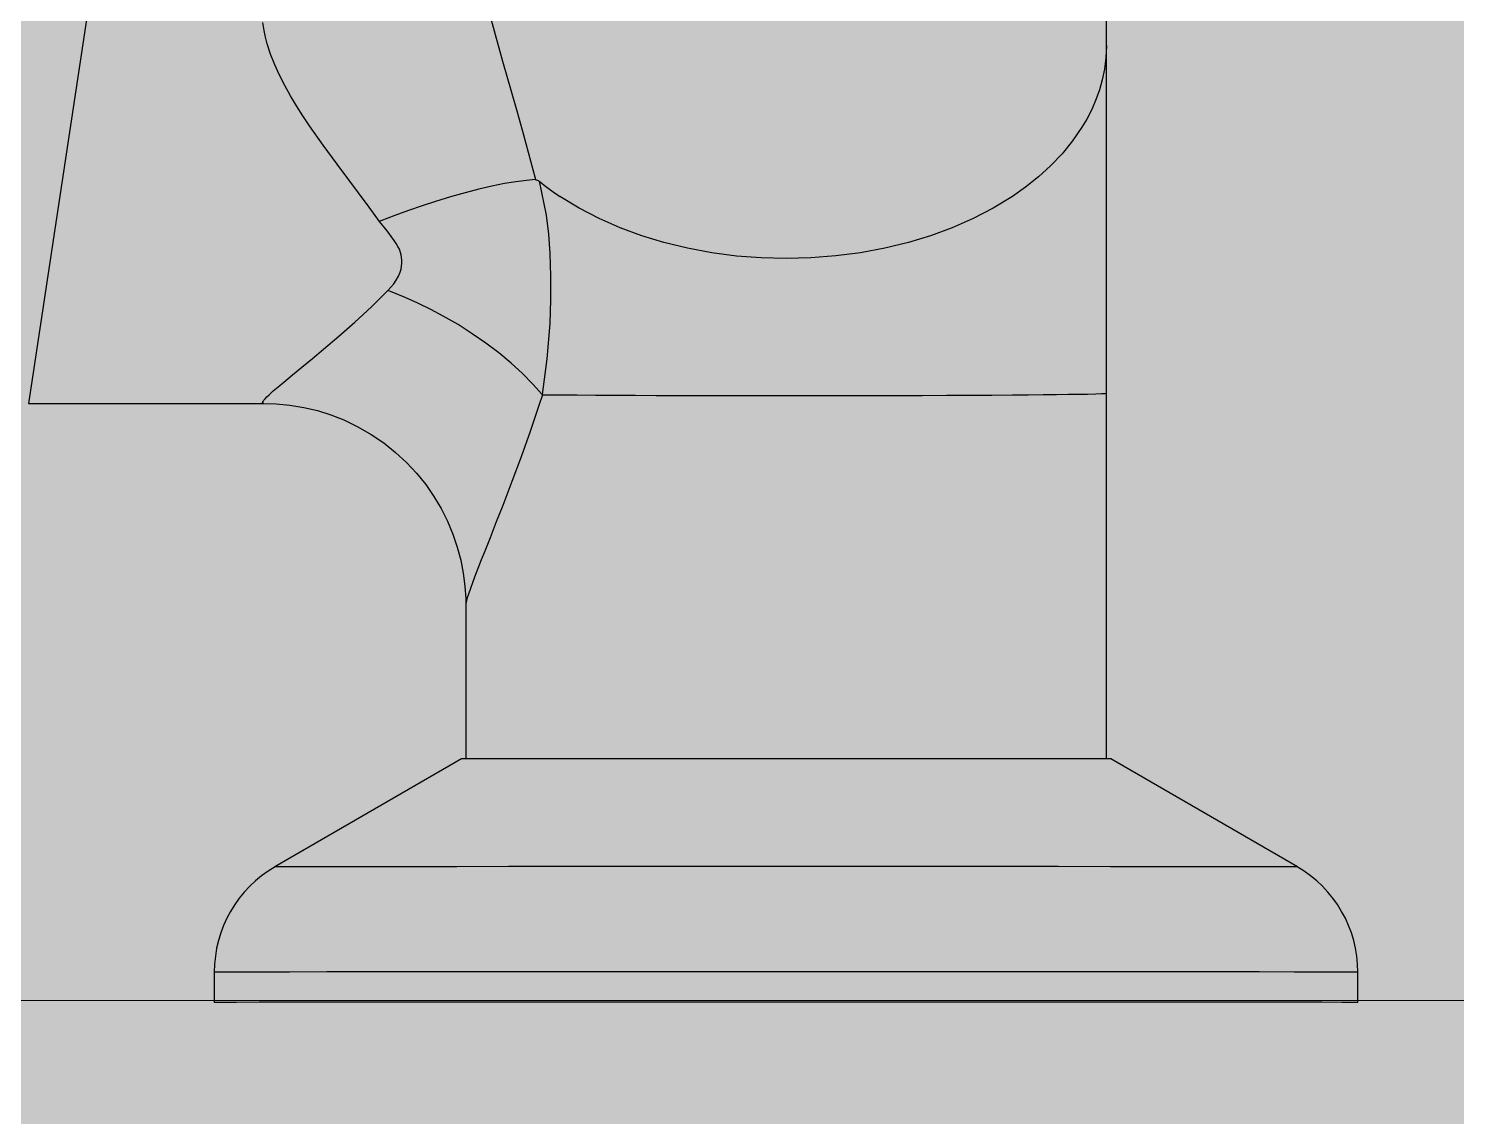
# Model space of a CAD drawing. Extents: x -36 to 357, y 137 to 237.
# Drawn here: x 18.1957 to 18.259, y 148.6589 to 148.7071 of the extents above; entities that cross this region are included whole.
import ezdxf

# ---------------------------------------------------------------- set-up
doc = ezdxf.new("R2010")
doc.units = 0
doc.header["$LTSCALE"] = 0.01
for name, color, linetype in [('01', 1, 'CONTINUOUS'), ('A-HACHURAPARED', 254, 'CONTINUOUS'), ('AR-CORTE', 1, 'CONTINUOUS')]:
    doc.layers.add(name, color=color, linetype=linetype)

# ---------------------------------------------------------------- blocks, each defined once
blk = doc.blocks.new('A$C093F1C31')
at = {"layer": '01', "ltscale": 10}
for p, q in [((0.1274818838028295, 0.07064884672150029), (0.1274818838028295, 0.0898941337661796)), ((0.0530272888699983, 0.07834116912873768), (0.04788939699392358, 0.04422589297481494)), ((0.1274818837991916, 0.04498459398780597), (0.1274818838010106, 0.07064899105119693)), ((0.1274818838010106, 0.01798843332783662), (0.1274818838010106, 0.04498459225679596)), ((0.04788939699392358, 0.04422589297481494), (0.06526858890720177, 0.04422589297481494)), ((0.08017188381018059, 0.02933807084798445), (0.08017188381018059, 0.01798843243064141)), ((0.07985945731707034, 0.01797422239016555), (0.0660739188297157, 0.01000420652004763)), ((0.1415798487760185, 0.01000420652004763), (0.1277943102904828, 0.01797422239016555)), ((0.06160382305824896, 0.002231893503132909), (0.06160514901421266, -2.144883445964751e-06)), ((0.1460486185915215, -2.144883445964751e-06), (0.1460499445493042, 0.002231893503132909))]:
    blk.add_line(p, q, dxfattribs=at)
for points in [[(0.08017188381018059, 0.08321937758913833, 0), (0.08017337183991913, 0.08300597810835342, 0), (0.08018447139875207, 0.08258378400671518, 0), (0.0802350072099216, 0.08174016381173033, 0), (0.08029515430280298, 0.08109633497982216, 0), (0.08037316384252335, 0.0804362076655778, 0), (0.0804688555017492, 0.07975406467631885, 0), (0.08057980240300822, 0.07906063530606033, 0), (0.08070882529500523, 0.0783349668220481, 0), (0.08085092740657274, 0.07760187552860742, 0), (0.0811712936447293, 0.07610817854829577, 0), (0.08142562114699103, 0.07502252544893295, 0), (0.08169518863360281, 0.07393448444257444, 0), (0.0819795888128283, 0.0728359082070007, 0), (0.08227336816162278, 0.07173937176784762, 0), (0.08289353750842565, 0.06950598205539293, 0), (0.08352675223613915, 0.06728253315774069, 0), (0.08398944176587975, 0.06566248701975397, 0), (0.08444332250110165, 0.06405495501160274, 0), (0.08530481271918688, 0.06086929595391766, 0), (0.08533391358469089, 0.06075665032945565, 0)], [(0.0737949974136427, 0.05766354427473175, 0), (0.07304134710102517, 0.05871776316671173, 0), (0.07226424757027416, 0.05977061692863117, 0), (0.0714704622332647, 0.06083078000589381, 0), (0.07067426277353661, 0.06189516994972877, 0), (0.0696412755860365, 0.06330288835315656, 0), (0.06864008306911273, 0.06472975905742828, 0), (0.06815128996277053, 0.06546315709994133, 0), (0.06768221049787826, 0.0662000957147697, 0), (0.06723265197797446, 0.06694751151505329, 0), (0.06681209970520285, 0.06769726462885117, 0), (0.06641774419222202, 0.06846446573472775, 0), (0.06606393164474866, 0.06923382619716278, 0), (0.06575490207433177, 0.0700109473964794, 0), (0.06550279669863812, 0.07078392886367979, 0), (0.06537423160443723, 0.07127875156515628, 0), (0.06527550912142033, 0.07176708535271459, 0), (0.06519694199596415, 0.07236766513173976, 0)], [(0.1274818836845952, 0.0706504154291352, 0), (0.1274436318763037, 0.06975499206774671, 0), (0.1273373615822493, 0.06891327520464685, 0), (0.1271757427693956, 0.06812712840498492, 0), (0.1269707365026989, 0.06739757789924639, 0), (0.1267335207085125, 0.06672494936477591, 0), (0.1263913226175646, 0.06592973438115024, 0), (0.1260325437724532, 0.06522999722788114, 0), (0.1256756305283488, 0.06462317147385832, 0)], [(0.1256756305283488, 0.06462317147385832, 0), (0.1249788189652463, 0.06360994728815328, 0), (0.1242016145752132, 0.06266103569371495, 0), (0.1233568552161159, 0.06177768237544967, 0), (0.1224568216148327, 0.06096022421369796, 0), (0.1215131523113087, 0.06020819194382909, 0), (0.1205367802758701, 0.05952041141097553, 0)], [(0.08533391358469089, 0.06075665032945565, 0), (0.08464809828910802, 0.06070265881810144, 0), (0.08388235244819953, 0.06060491784146649, 0), (0.08302756845296244, 0.06046082314574619, 0), (0.08209878967500117, 0.06027155486395586, 0), (0.08114465499784274, 0.06004830855917476, 0), (0.08013302702784131, 0.05978479260072334, 0), (0.07905398807452002, 0.05947736317086338, 0), (0.07792847494602029, 0.05913094154909615, 0), (0.07695260343098198, 0.05881112867676208, 0), (0.07595478518123855, 0.05846662575816453, 0), (0.07492877695949574, 0.05809473760556827, 0), (0.07389075519495236, 0.05770077611604307, 0), (0.0737949974136427, 0.05766354427473175, 0)], [(0.08533391358469089, 0.06075665032945565, 0), (0.08533716215970344, 0.06075653444009887, 0), (0.08534131424312363, 0.06075590715617096, 0), (0.08534637079355889, 0.06075476901665411, 0), (0.08535233296970546, 0.06075312067811467, 0), (0.08535920213762438, 0.06075096291493054, 0), (0.08536697987437947, 0.06074829661962156, 0), (0.08537566795712337, 0.06074512280316569, 0), (0.08546203666628571, 0.06070886326950387, 0), (0.08548873672225454, 0.06069646311967958, 0), (0.08551374260423472, 0.06068378231825378, 0), (0.08553704348378233, 0.0606708147166799, 0), (0.08555862930734293, 0.06065755457785471, 0), (0.08557849080534652, 0.0606439965803105, 0), (0.08559661947219865, 0.06063013582206622, 0)], [(0.08559720778248447, 0.06063044227014558, 0), (0.08559722602331021, 0.06063036638667541, 0), (0.08611272352572996, 0.05814182942634716, 0), (0.08629189414750726, 0.05673256902797874, 0), (0.08638690753286937, 0.05529962156877488, 0), (0.08643576635222416, 0.05361988011039998, 0), (0.08643407335512165, 0.05189111136636981, 0), (0.0863740010681795, 0.05013076326017796, 0), (0.08616651699776412, 0.04752173352276401, 0), (0.08581008734290663, 0.04488253002410758, 0)], [(0.09479500240195193, 0.05611771071209049, 0), (0.09316706585195789, 0.05661340907774814, 0), (0.0915724578408117, 0.05720068097739883, 0), (0.09002428222811432, 0.05788044257920077, 0), (0.08853626756717858, 0.05865273638689672, 0), (0.08712266562724835, 0.05951664614047303, 0)], [(0.1205367802758701, 0.05952041141097553, 0), (0.1191235452570254, 0.05865614147712961, 0), (0.1176358616612561, 0.05788348855573844, 0), (0.1160879857834516, 0.05720336935911519, 0), (0.1144936502805649, 0.0566157413420072, 0), (0.1128659626374429, 0.0561196878840633, 0)], [(0.07442136452664272, 0.05256240431838677, 0), (0.07464495778731361, 0.05280771897619729, 0), (0.0748555294576363, 0.05306615698224348, 0), (0.07504548397082544, 0.0533384188957271, 0), (0.07520722575463878, 0.05362520527585346, 0), (0.07533315923865302, 0.05392721668182787, 0), (0.07539405350871675, 0.05414254199925495, 0), (0.07543353763503546, 0.05436422266729579, 0), (0.07545264273539942, 0.05458972920103378, 0), (0.07545239993669384, 0.05481653211553805, 0), (0.07543782554239442, 0.05500703741353163, 0), (0.07540781928400975, 0.05519708897272935, 0), (0.07535889785867766, 0.05538399475543798, 0), (0.07527094139732071, 0.05561007662815598, 0), (0.0751601627907803, 0.0558291540852025, 0), (0.07503349367107148, 0.05604233983650175, 0), (0.07489786565929535, 0.05625074659198859, 0), (0.07436927351955092, 0.05696910178519943, 0), (0.0737949974136427, 0.05766354427473175, 0)], [(0.1038312442015012, 0.05492655797000268, 0), (0.1019980438868515, 0.05497359052400697, 0), (0.1001663252445724, 0.05511588913300258, 0), (0.09834748320463405, 0.05535411273845625, 0), (0.0965531260590069, 0.05568827291909884, 0), (0.09479500240195193, 0.05611771071209049, 0)], [(0.1128659626374429, 0.0561196878840633, 0), (0.1111081994695269, 0.05568989715920125, 0), (0.1093141774690594, 0.05535536288123311, 0), (0.1074956427910365, 0.05511674385079601, 0), (0.1056642010335054, 0.05497402847346677, 0), (0.1038312442015012, 0.05492655797000268, 0)], [(0.0652712912124116, 0.04422593721449886, 0), (0.06521536276159168, 0.04423210725704863, 0), (0.06517903008534631, 0.04425740947331747, 0), (0.06517351771071844, 0.04430224341883715, 0), (0.06520206792083627, 0.04437240910024443, 0), (0.06526581025900668, 0.04446516370886755, 0), (0.06536410588705621, 0.04458024178909525, 0), (0.06549498102867801, 0.04471626053524957, 0), (0.06565623694405076, 0.04487184676927924, 0), (0.06596148994685791, 0.04514903734342823, 0), (0.0663267373911367, 0.04546604333957305, 0), (0.0667331898403063, 0.04580939786741922, 0), (0.06737041317319381, 0.04633812704118156, 0), (0.06807457509057713, 0.04691716790064504, 0), (0.0688495277590846, 0.04755477063918789, 0), (0.06966704700244009, 0.0482334646614504, 0), (0.07081295320313075, 0.04920433887275522, 0), (0.07199375336131197, 0.0502409463300566, 0), (0.07321077257802244, 0.05136413510686211, 0), (0.07442136452664272, 0.05256240431838677, 0)], [(0.08581008734290663, 0.04488253002410758, 0), (0.08512275442080863, 0.04566388252650455, 0), (0.08435693495266605, 0.04644207172660586, 0), (0.08352110573287064, 0.04720891170550701, 0), (0.08262374355581414, 0.04795621654430704, 0), (0.08166735454869922, 0.04868102189581691, 0), (0.08065608218203124, 0.04938098303150795, 0), (0.07960085957711271, 0.0500488432038324, 0), (0.07851261986070313, 0.05067734566524251, 0), (0.07758714751435036, 0.0511670301480649, 0), (0.07664392765218508, 0.05162687061143956, 0), (0.07568987480044598, 0.05205361897392535, 0), (0.07473190348900971, 0.05244402715408114, 0), (0.07442136452664272, 0.05256240431838677, 0)], [(0.08583068505504343, 0.04487152260068683, 0), (0.08557511554863595, 0.04407070029682103, 0), (0.0849309061159147, 0.04215131216237467, 0), (0.0842654912139551, 0.04028232167751966, 0), (0.08358594409037323, 0.03845861677027074, 0), (0.08291039886535145, 0.03670460266319964, 0), (0.0824307133207185, 0.03548200841132498, 0), (0.08196900540679053, 0.03431358978218313, 0), (0.08152894750128326, 0.03320178973439525, 0), (0.08132120978552848, 0.03267570386191565, 0), (0.08112473035544099, 0.03217517202141806, 0), (0.08089756253320957, 0.03158950774618674, 0), (0.08069336612243205, 0.03105129637975068, 0), (0.08051467760378728, 0.03056276329879637, 0), (0.08036821085261181, 0.03013696550573997, 0), (0.08028899923920108, 0.02988570170213478, 0), (0.08022898272611201, 0.02967102051525927, 0), (0.08019867818256898, 0.02954137718746352, 0), (0.08017955163995794, 0.0294331011693032, 0), (0.08017199442838319, 0.02934625036689198, 0), (0.08017188381199958, 0.02933675340523578, 0)], [(0.08581008734290663, 0.04488253002410758, 0), (0.08581233890981821, 0.04488001183628398, 0), (0.0858147117523913, 0.04487777483895172, 0), (0.08581640588818118, 0.04487642255848101, 0), (0.08581815066463605, 0.04487522689618828, 0), (0.08581993735606375, 0.04487419704484807, 0), (0.08582252545238589, 0.04487303235638862, 0), (0.08582516760361614, 0.04487220610860732, 0), (0.08582791786102462, 0.04487170142110131, 0), (0.08583068505504343, 0.04487152260068683, 0)], [(0.08583068505504343, 0.04487152260068683, 0), (0.08712266571092186, 0.04486122943900739, 0), (0.08839386014187767, 0.04485255800799592, 0), (0.08974793281959137, 0.04484459673799535, 0), (0.09117685187447933, 0.04483738393115999, 0), (0.09267258543150092, 0.04483095788965841, 0), (0.09422710161925352, 0.0448253569156698, 0), (0.09583243745510117, 0.04482061716010577, 0), (0.09777863717681612, 0.0448161628835102, 0), (0.09976999912214524, 0.04481295432751864, 0), (0.1017922819228261, 0.04481101388312325, 0), (0.1038312442015012, 0.04481036394130911, 0), (0.1055619533744903, 0.04481083663359442, 0), (0.107282115784983, 0.04481224075732015, 0), (0.1089830144046573, 0.0448145624417009, 0), (0.1106559322106477, 0.0448177878159548, 0), (0.11229215217827, 0.0448219030092929, 0), (0.1138831352600391, 0.04482689417444163, 0), (0.1156895780604827, 0.04483386698185754, 0), (0.1174093841218564, 0.04484196176367661, 0), (0.1190294770003675, 0.04485111699841227, 0), (0.1205367802431283, 0.04486127116457439, 0), (0.1217179538671189, 0.04487062054466051, 0), (0.1228031913960876, 0.04488058685335616, 0), (0.1237871940902551, 0.04489111347895758, 0), (0.1246646632134798, 0.04490214380975033, 0), (0.1254303000278014, 0.0449136212340342, 0), (0.1260788763302116, 0.04492548783518657, 0), (0.1266883664993657, 0.0449398817319171, 0), (0.127127354951881, 0.04495460914526461, 0), (0.1273928559312481, 0.04496955628529165, 0), (0.1274818837991916, 0.04498459400197419, 0)], [(0.0652675234596245, 0.0442280793821439, 0), (0.0661746394707734, 0.0442005889685575, 0), (0.06719400371730444, 0.04410316446664453, 0), (0.06820989370862662, 0.04393473047797158, 0), (0.06921563782998419, 0.04369542998702869, 0), (0.07020514279793133, 0.04338601750328763, 0), (0.07117273436597316, 0.04300775300231052, 0), (0.07220904563291697, 0.0425122652510197, 0), (0.07319491280031798, 0.04194436449359884, 0), (0.07412376200954895, 0.04131108203383604, 0), (0.07499254552931234, 0.04061811831400775, 0), (0.07579862844249874, 0.03987117991522382, 0), (0.07653973023843719, 0.03907603395724379, 0), (0.07721395107000717, 0.03823850625222747, 0), (0.0778197868148709, 0.03736448417740235, 0), (0.07835614200666896, 0.03645992464613812, 0), (0.07882234692806378, 0.03553086494261137, 0), (0.07921817735950754, 0.03458344657587986, 0), (0.07954388118014322, 0.03362396222937392, 0), (0.07980021931507508, 0.03265894159365956, 0), (0.07998853436220088, 0.03169530061260062, 0), (0.08011087048544141, 0.03074058950635816, 0), (0.08017018359350914, 0.02980337943160549, 0), (0.08017744927747117, 0.02931969297899784, 0)], [(0.1277943102904828, 0.01797422239016555, 0), (0.1274909020103223, 0.01797646414670595, 0), (0.1265960164528224, 0.01797864950598083, 0), (0.1251320210994891, 0.01798072384538685, 0), (0.1231355082109076, 0.01798263531723876, 0), (0.1206563802188612, 0.01798433614468564, 0), (0.1177566024198313, 0.01798578381589877, 0), (0.1145086541600904, 0.01798694214663143, 0), (0.1109937172459468, 0.01798778218464747, 0), (0.1072996467992198, 0.01798828293336285, 0), (0.1035187753550417, 0.01798843187667387, 0), (0.09974560501723317, 0.01798822529176647, 0), (0.09607444540597498, 0.01798766834219379, 0), (0.09259705640033644, 0.01798677494879186, 0), (0.08940035462546803, 0.01798556744174462, 0), (0.08656424098808202, 0.017984076002449, 0), (0.08415960356251162, 0.01798233790911752, 0), (0.0822465457713406, 0.01798039660504003, 0), (0.08087288409842586, 0.017978300612711, 0), (0.08007295293828065, 0.01797610232102897, 0), (0.07985945731707034, 0.01797422239016555, 0)], [(0.1415798486632411, 0.01000420658535006, 0), (0.1412752590949822, 0.01000702420354571, 0), (0.1403761017954821, 0.01000979672016555, 0), (0.1388966526792501, 0.010012480115968, 0), (0.1368604009549017, 0.01001503178668983, 0), (0.1342996761850372, 0.01001741121946154, 0), (0.1312551349910791, 0.01001958063604036, 0), (0.1277751155412261, 0.01002150559259718, 0), (0.1239148700933583, 0.01002315552661415, 0), (0.1197356877510174, 0.01002450424208945, 0), (0.1153039213804732, 0.01002553032547127, 0), (0.1106899341211829, 0.01002621748563826, 0), (0.1059669822352589, 0.01002655481254777, 0), (0.1012100520129025, 0.01002653695046618, 0), (0.09649466922019201, 0.0100261641829853, 0), (0.09189569997397484, 0.01002544242853531, 0), (0.08748616209595639, 0.01002438314640841, 0), (0.08333606580345077, 0.01002300315482429, 0), (0.07951130216315505, 0.01002132436390824, 0), (0.07607259693213564, 0.01001937342780934, 0), (0.07307454642432276, 0.01001718132154394, 0), (0.0705647506765672, 0.01001478284916857, 0), (0.0685830577112938, 0.01001221609122638, 0), (0.06716093085742614, 0.01000952180012149, 0), (0.06632094922133547, 0.01000674275310587, 0), (0.06607391896250192, 0.0100042065973085, 0)], [(0.06160382305824896, 0.002231893447287803, 0), (0.06160385219482123, 0.002231922953058074, 0)], [(0.1460499445474852, 0.002231893325649992, 0), (0.1457502483262942, 0.002234874067529091, 0), (0.1448553399677621, 0.002237812492605684, 0), (0.1433779250382941, 0.002240666882222797, 0), (0.1413389793215174, 0.002243396710834844, 0), (0.1387674510006036, 0.002245963221358949, 0), (0.1356998496648885, 0.002248329975451213, 0), (0.1321797279651946, 0.00225046337082091, 0), (0.1282570632629358, 0.002252333118331507, 0), (0.1239875480714545, 0.002253912672006919, 0), (0.1194317993631557, 0.002255179605946012, 0), (0.1146544979401369, 0.002256115932684821, 0), (0.1097234701301204, 0.002256708358622461, 0), (0.1047087248080061, 0.00225694847271285, 0), (0.09968145944003481, 0.002256832865903391, 0), (0.09471304924409196, 0.002256363179540699, 0), (0.08987403384162462, 0.002255546082054138, 0), (0.0852331157457229, 0.002254393174286662, 0), (0.08085618496625102, 0.002252920824783899, 0), (0.07680538351814903, 0.002251149937418262, 0), (0.07313822315336438, 0.002249105654570371, 0), (0.0699067688346986, 0.002246817000209234, 0), (0.06715689953489345, 0.002244316467781005, 0), (0.06492765686016355, 0.002241639558899777, 0), (0.06325069075865031, 0.002238824279320539, 0), (0.06214981016455567, 0.002235910599313939, 0), (0.06164064496624633, 0.002232939886212648, 0), (0.06160385219482123, 0.002231922953058074, 0)], [(0.1460486185915215, -2.144883445964751e-06, 0), (0.1457488868127257, 8.358101588612499e-07, 0), (0.1448539435477869, 3.774183799265529e-06, 0), (0.1433764952671481, 6.628518242735026e-06, 0), (0.1413375188785722, 9.358287442751134e-06, 0), (0.1387659639131016, 1.192473396116611e-05, 0), (0.1356983414843853, 1.429141921249766e-05, 0), (0.1321782059039833, 1.642474082785839e-05, 0), (0.1282555363013671, 1.829440976308661e-05, 0), (0.1239860270088684, 1.987388033697357e-05, 0), (0.1194302968124248, 2.114072710668324e-05, 0), (0.1146530282876483, 2.207696330458475e-05, 0), (0.1097220494157227, 2.266929617888991e-05, 0), (0.1047073705776711, 2.290931575288369e-05, 0), (0.09968019052575983, 2.279361419965653e-05, 0), (0.09471188551287923, 2.232383426914453e-05, 0), (0.08987299587170128, 2.150664592903695e-05, 0), (0.08523222449366585, 2.035365166719316e-05, 0), (0.08085546136680932, 1.888122178428375e-05, 0), (0.07680484807497123, 1.71102619326291e-05, 0), (0.07313789550789807, 1.506591632960408e-05, 0), (0.06990666731144302, 1.277721073478233e-05, 0), (0.06715704067937622, 1.027664034225495e-05, 0), (0.06492805500784016, 7.599708425232166e-06, 0), (0.06325135758197575, 4.784422248604869e-06, 0), (0.06215075427280681, 1.87075343660581e-06, 0), (0.06164187151625811, -1.099929537673461e-06, 0), (0.06160514901421266, -2.144883445964751e-06, 0)]]:
    blk.add_polyline3d(points, dxfattribs=at)
for centre, radius, start, end in [((0.09850597747390566, 0.07672170269538725), 0.02062992388821202, 231.2620777000673, 236.5103446259999), ((0.07058660495385993, 0.002237215103708223), 0.008982787325706745, 120.0259271624868, 180.0334653213375), ((0.1370671632848826, 0.002237215680448656), 0.008982786444234184, 359.9653353766928, 59.96241270264456)]:
    blk.add_arc(centre, radius, start, end, dxfattribs=at)

msp = doc.modelspace()

# ---------------------------------------------------------------- hatches: boundary and pattern name
at = {"layer": 'A-HACHURAPARED'}
h = msp.add_hatch(dxfattribs=at)
h.set_pattern_fill('AR-SAND', color=252, scale=0.001, angle=180)
h.set_pattern_definition([(217.5, (52.1020564271769, -15.95451078912905), (0.00160003129598404, -0.04894132373293424), [0, -0.038608, 0, -0.04318, 0, -0.041275]), (187.5, (52.1020564271769, -15.95451078912905), (-0.04495232831380027, -0.07168251005683543), [0, -0.020828, 0, -0.034798, 0, -0.013335]), (147.5, (52.1332984271769, -15.95451078912905), (-0.0790992370241458, -0.0001437184678545594), [0, -0.0127, 0, -0.04572, 0, -0.05969]), (137.5, (52.1332984271769, -15.95451078912905), (-0.07635564524722972, -0.02229293232572161), [0, -0.00635, 0, -0.029972, 0, -0.03429])])
h.paths.add_polyline_path([(19.95977954859701, 148.7493366228106, -0.4142135169895437), (19.96477954814874, 148.7543366215876), (17.89977938390992, 148.7543366215876), (17.89977938390992, 148.6639794786354), (19.35527324334711, 148.664323729862, -0.4983423206373235), (19.57934681844424, 148.664601666341), (19.9597795354311, 148.664367409757)])
h.paths.add_polyline_path([(19.35527324334711, 148.664323729862), (17.89977938390992, 148.6639794786354), (17.89977938390992, 148.6143366215742), (19.33144837740675, 148.6146752377792, -0.09907211470346718)])
h.paths.add_polyline_path([(19.86564706170247, 148.6264726757003), (19.86564706170247, 148.6814491699917), (19.77878339481194, 148.6814491699917), (19.77878339481194, 148.6264726757003)], flags=9)
h.paths.add_polyline_path([(18.96232833595172, 148.6817867318252), (18.96232833595172, 148.7367632261167), (18.87546466906119, 148.7367632261167), (18.87546466906119, 148.6817867318252)], flags=24)
h.paths.add_polyline_path([(19.36614940422097, 148.7149459374253), (19.57559005906408, 148.7149459374253), (19.57559005906408, 148.7973743139601), (19.36614940422097, 148.7973743139601)], flags=9)
h.paths.add_polyline_path([(18.9626775636213, 148.6109270944843), (18.9626775636213, 148.6659035887758), (18.87581389673077, 148.6659035887758), (18.87581389673077, 148.6109270944843)], flags=9)

# ---------------------------------------------------------------- linework, layer by layer
at = {"layer": 'AR-CORTE', "color": 2}
msp.add_line((17.85977938391439, 148.6639700178953), (19.38292547735914, 148.6643373656821), dxfattribs=at)

# ---------------------------------------------------------------- block references
at = {"layer": '01', "ltscale": 10, "xscale": 0.6, "yscale": 0.6, "zscale": 0.6}
msp.add_blockref('A$C093F1C31', (18.16695496208342, 148.663965733046), dxfattribs=at)

doc.saveas('drawing.dxf')
